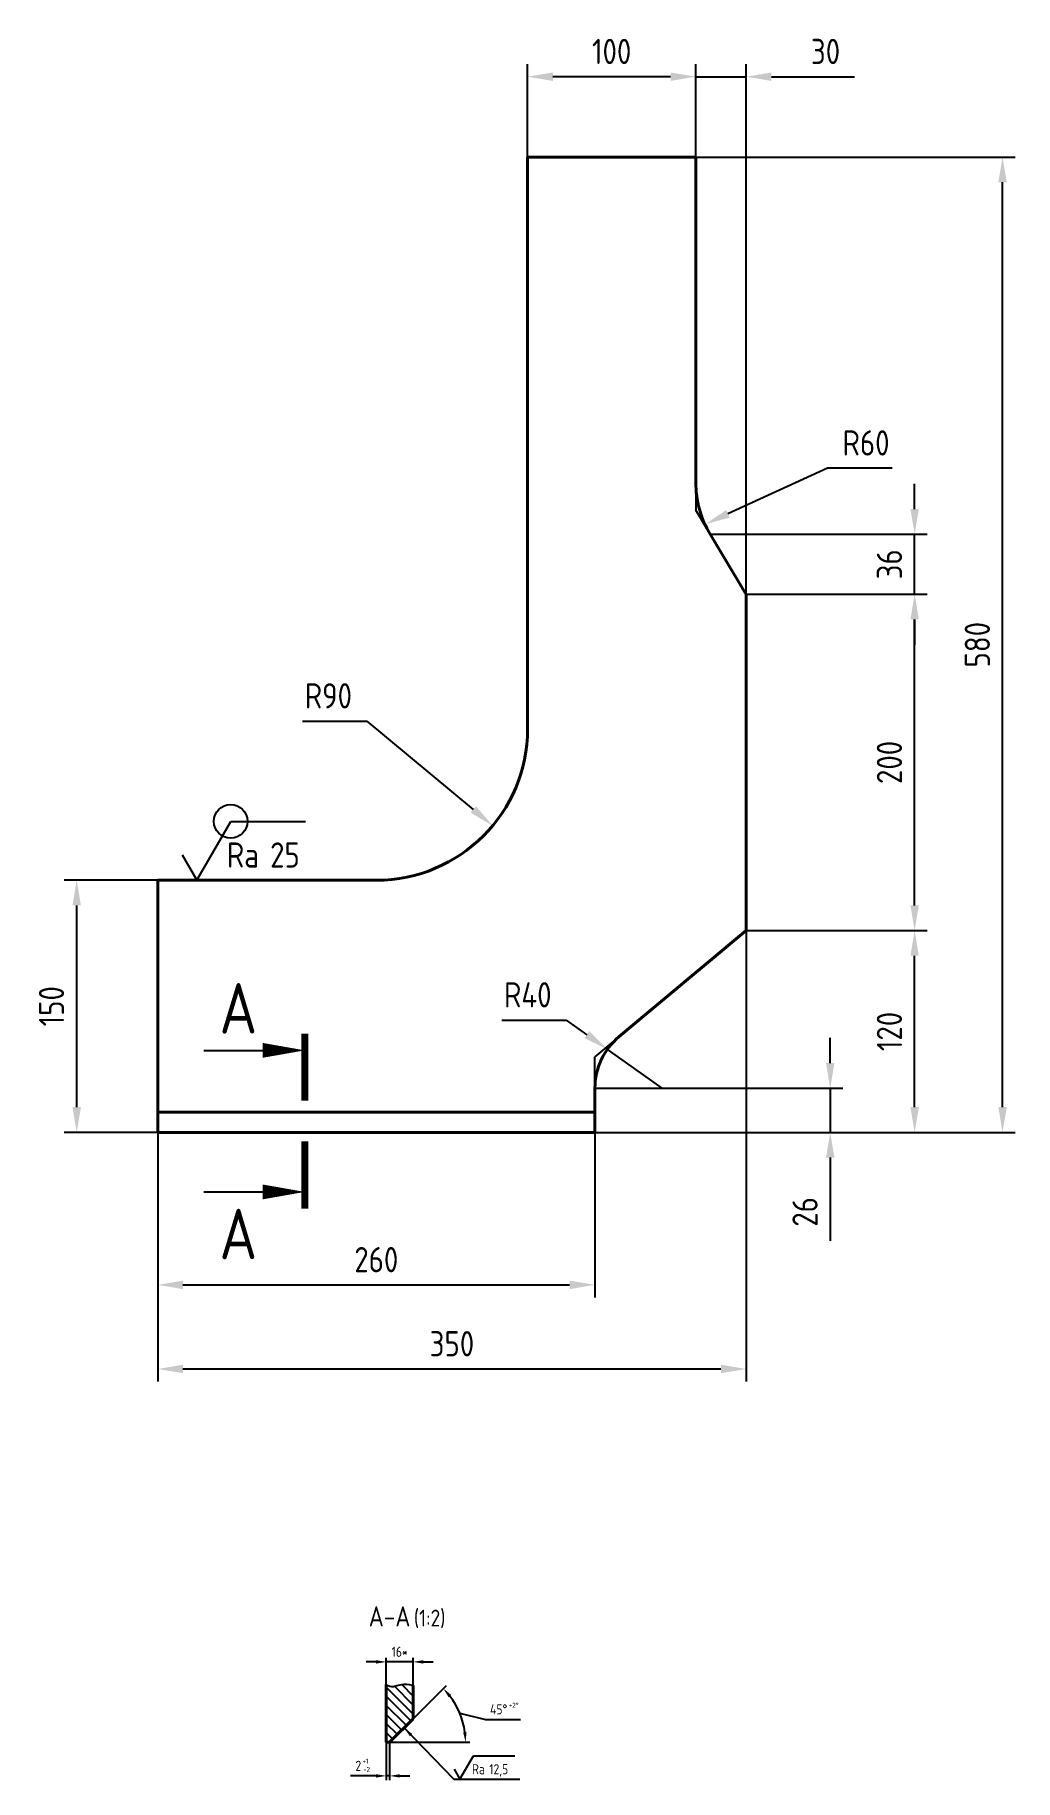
# Model space of a CAD drawing. Header units: millimetres. Extents: x 6603 to 7186, y -756 to 282.
import ezdxf
from ezdxf.enums import TextEntityAlignment as Align

# ---------------------------------------------------------------- set-up
doc = ezdxf.new("R2010")
doc.units = ezdxf.units.MM
doc.header["$LTSCALE"] = 5
for name, color, linetype in [('Bord', 1, 'Continuous'), ('Cont', 6, 'Continuous'), ('DIM', 7, 'Continuous'), ('Hatch', 2, 'Continuous'), ('Text', 3, 'Continuous'), ('Textb', 6, 'Continuous')]:
    doc.layers.add(name, color=color, linetype=linetype)
doc.styles.add('Style1', font='romans.shx', dxfattribs={"width": 0.8})
doc.dimstyles.new('Anqular_2', dxfattribs={"dimscale": 2, "dimtxt": 3, "dimasz": 3, "dimexe": 1.25, "dimexo": 0, "dimgap": 1.5, "dimtad": 2, "dimtoh": 1, "dimtxsty": 'Style1', "dimcen": 2.5, "dimclrt": 3, "dimadec": 0, "dimazin": 0, "dimtfac": 1, "dimtmove": 1, "dimatfit": 3, "dimfxl": 1, "dimarcsym": 0})
doc.dimstyles.new('Copy(2) of LIN5', dxfattribs={"dimscale": 5, "dimtxt": 3, "dimasz": 3, "dimexe": 1.5, "dimexo": 0, "dimgap": 1.5, "dimtad": 1, "dimtoh": 1, "dimdec": 0, "dimzin": 13, "dimdsep": 46, "dimtxsty": 'Style1', "dimcen": 0, "dimclrt": 3, "dimadec": 0, "dimazin": 0, "dimtfac": 1, "dimtdec": 0, "dimtmove": 0, "dimatfit": 3, "dimfxl": 1, "dimtolj": 1, "dimtzin": 13, "dimarcsym": 0})
doc.dimstyles.new('LIN5', dxfattribs={"dimscale": 5, "dimtxt": 3, "dimasz": 3, "dimexe": 1.5, "dimexo": 0, "dimgap": 1.5, "dimtad": 1, "dimdec": 0, "dimzin": 13, "dimdsep": 46, "dimtxsty": 'Style1', "dimcen": 0, "dimclrt": 3, "dimadec": 0, "dimazin": 0, "dimtfac": 1, "dimtdec": 0, "dimtmove": 0, "dimatfit": 3, "dimfxl": 1, "dimtolj": 1, "dimtzin": 13, "dimarcsym": 0})
doc.dimstyles.new('Lin_2', dxfattribs={"dimscale": 2, "dimtxt": 3, "dimasz": 3, "dimexe": 1.25, "dimexo": 0, "dimgap": 1.5, "dimtad": 1, "dimtxsty": 'Style1', "dimcen": 2.5, "dimclrt": 3, "dimadec": 0, "dimazin": 0, "dimtfac": 1, "dimtmove": 0, "dimatfit": 3, "dimfxl": 1, "dimarcsym": 0})

# ---------------------------------------------------------------- blocks, each defined once
blk = doc.blocks.new('*D7')
at = {"layer": 'Defpoints', "color": 0, "transparency": 16777216}
for p in [(6676.4, -370.4), (6936.4, -370.4), (6936.4, -461.1)]:
    blk.add_point(p, dxfattribs=at)
at = {"layer": 'DIM', "color": 0, "lineweight": -2, "transparency": 16777216}
for p, q in [((6676.4, -370.4), (6676.4, -468.6)), ((6936.4, -370.4), (6936.4, -468.6)), ((6691.4, -461.1), (6921.4, -461.1))]:
    blk.add_line(p, q, dxfattribs=at)
at = {"layer": 'DIM', "color": 0, "transparency": 16777216}
for points in [[(6691.4, -458.6), (6691.4, -463.6), (6676.4, -461.1)], [(6921.4, -458.6), (6921.4, -463.6), (6936.4, -461.1)]]:
    blk.add_solid(points, dxfattribs=at)
at = {"layer": 'DIM', "color": 3, "transparency": 16777216, "insert": (6806.4, -446.1), "char_height": 15, "attachment_point": 5, "style": 'Style1'}
blk.add_mtext('\\A1;260', dxfattribs=at)
blk = doc.blocks.new('*D8')
at = {"layer": 'Defpoints', "color": 0, "transparency": 16777216}
for p in [(7026.4, -250.4), (6676.4, -370.4), (7026.4, -511.1)]:
    blk.add_point(p, dxfattribs=at)
at = {"layer": 'DIM', "color": 0, "lineweight": -2, "transparency": 16777216}
for p, q in [((7026.4, -250.4), (7026.4, -518.6)), ((6676.4, -370.4), (6676.4, -518.6)), ((6691.4, -511.1), (7011.4, -511.1))]:
    blk.add_line(p, q, dxfattribs=at)
at = {"layer": 'DIM', "color": 0, "transparency": 16777216}
for points in [[(6691.4, -508.6), (6691.4, -513.6), (6676.4, -511.1)], [(7011.4, -508.6), (7011.4, -513.6), (7026.4, -511.1)]]:
    blk.add_solid(points, dxfattribs=at)
at = {"layer": 'DIM', "color": 3, "transparency": 16777216, "insert": (6851.4, -496.1), "char_height": 15, "attachment_point": 5, "style": 'Style1'}
blk.add_mtext('\\A1;350', dxfattribs=at)
blk = doc.blocks.new('*D9')
at = {"layer": 'Defpoints', "color": 0, "transparency": 16777216}
for p in [(6628.2, -220.4), (6676.4, -220.4), (6676.4, -370.4)]:
    blk.add_point(p, dxfattribs=at)
at = {"layer": 'DIM', "color": 0, "lineweight": -2, "transparency": 16777216}
for p, q in [((6676.4, -220.4), (6620.7, -220.4)), ((6628.2, -355.4), (6628.2, -235.4)), ((6676.4, -370.4), (6620.7, -370.4))]:
    blk.add_line(p, q, dxfattribs=at)
at = {"layer": 'DIM', "color": 0, "transparency": 16777216}
for points in [[(6625.7, -235.4), (6630.7, -235.4), (6628.2, -220.4)], [(6625.7, -355.4), (6630.7, -355.4), (6628.2, -370.4)]]:
    blk.add_solid(points, dxfattribs=at)
at = {"layer": 'DIM', "color": 3, "transparency": 16777216, "insert": (6613.2, -295.4), "char_height": 15, "attachment_point": 5, "rotation": 90, "style": 'Style1'}
blk.add_mtext('\\A1;150', dxfattribs=at)
blk = doc.blocks.new('*D10')
at = {"layer": 'Defpoints', "color": 0, "transparency": 16777216}
for p in [(6936.4, -344.2), (7076.4, -344.2), (6936.4, -370.4)]:
    blk.add_point(p, dxfattribs=at)
at = {"layer": 'DIM', "color": 0, "lineweight": -2, "transparency": 16777216}
for p, q in [((7076.4, -329.2), (7076.4, -314.2)), ((6936.4, -344.2), (7083.9, -344.2)), ((7076.4, -344.2), (7076.4, -370.4)), ((6936.4, -370.4), (7083.9, -370.4)), ((7076.4, -385.4), (7076.4, -434.9))]:
    blk.add_line(p, q, dxfattribs=at)
at = {"layer": 'DIM', "color": 0, "transparency": 16777216}
for points in [[(7073.9, -329.2), (7078.9, -329.2), (7076.4, -344.2)], [(7073.9, -385.4), (7078.9, -385.4), (7076.4, -370.4)]]:
    blk.add_solid(points, dxfattribs=at)
at = {"layer": 'DIM', "color": 3, "transparency": 16777216, "insert": (7061.4, -417.7), "char_height": 15, "attachment_point": 5, "rotation": 90, "style": 'Style1'}
blk.add_mtext('\\A1;26', dxfattribs=at)
blk = doc.blocks.new('*D11')
at = {"layer": 'Defpoints', "color": 0, "transparency": 16777216}
for p in [(7026.4, -250.4), (7126.6, -250.4), (6936.4, -370.4)]:
    blk.add_point(p, dxfattribs=at)
at = {"layer": 'DIM', "color": 0, "lineweight": -2, "transparency": 16777216}
for p, q in [((7026.4, -250.4), (7134.1, -250.4)), ((7126.6, -355.4), (7126.6, -265.4)), ((6936.4, -370.4), (7134.1, -370.4))]:
    blk.add_line(p, q, dxfattribs=at)
at = {"layer": 'DIM', "color": 0, "transparency": 16777216}
for points in [[(7124.1, -265.4), (7129.1, -265.4), (7126.6, -250.4)], [(7124.1, -355.4), (7129.1, -355.4), (7126.6, -370.4)]]:
    blk.add_solid(points, dxfattribs=at)
at = {"layer": 'DIM', "color": 3, "transparency": 16777216, "insert": (7111.6, -310.4), "char_height": 15, "attachment_point": 5, "rotation": 90, "style": 'Style1'}
blk.add_mtext('\\A1;120', dxfattribs=at)
blk = doc.blocks.new('*D12')
at = {"layer": 'Defpoints', "color": 0, "transparency": 16777216}
for p in [(7026.4, -50.4), (7126.6, -50.4), (7026.4, -250.4)]:
    blk.add_point(p, dxfattribs=at)
at = {"layer": 'DIM', "color": 0, "lineweight": -2, "transparency": 16777216}
for p, q in [((7026.4, -50.4), (7134.1, -50.4)), ((7126.6, -235.4), (7126.6, -65.4)), ((7026.4, -250.4), (7134.1, -250.4))]:
    blk.add_line(p, q, dxfattribs=at)
at = {"layer": 'DIM', "color": 0, "transparency": 16777216}
for points in [[(7124.1, -65.4), (7129.1, -65.4), (7126.6, -50.4)], [(7124.1, -235.4), (7129.1, -235.4), (7126.6, -250.4)]]:
    blk.add_solid(points, dxfattribs=at)
at = {"layer": 'DIM', "color": 3, "transparency": 16777216, "insert": (7111.6, -150.4), "char_height": 15, "attachment_point": 5, "rotation": 90, "style": 'Style1'}
blk.add_mtext('\\A1;200', dxfattribs=at)
blk = doc.blocks.new('*D13')
at = {"layer": 'Defpoints', "color": 0, "transparency": 16777216}
for p in [(6996.4, 209.6), (7178.9, 209.6), (6936.4, -370.4)]:
    blk.add_point(p, dxfattribs=at)
at = {"layer": 'DIM', "color": 0, "lineweight": -2, "transparency": 16777216}
for p, q in [((6996.4, 209.6), (7186.4, 209.6)), ((7178.9, -355.4), (7178.9, 194.6)), ((6936.4, -370.4), (7186.4, -370.4))]:
    blk.add_line(p, q, dxfattribs=at)
at = {"layer": 'DIM', "color": 0, "transparency": 16777216}
for points in [[(7176.4, 194.6), (7181.4, 194.6), (7178.9, 209.6)], [(7176.4, -355.4), (7181.4, -355.4), (7178.9, -370.4)]]:
    blk.add_solid(points, dxfattribs=at)
at = {"layer": 'DIM', "color": 3, "transparency": 16777216, "insert": (7163.9, -80.4), "char_height": 15, "attachment_point": 5, "rotation": 90, "style": 'Style1'}
blk.add_mtext('\\A1;580', dxfattribs=at)
blk = doc.blocks.new('*D14')
at = {"layer": 'Defpoints', "color": 0, "transparency": 16777216}
for p in [(6896.4, 257.4), (6896.4, 209.6), (6996.4, 209.6)]:
    blk.add_point(p, dxfattribs=at)
at = {"layer": 'DIM', "color": 0, "lineweight": -2, "transparency": 16777216}
for p, q in [((6896.4, 209.6), (6896.4, 264.9)), ((6996.4, 209.6), (6996.4, 264.9)), ((6981.4, 257.4), (6911.4, 257.4))]:
    blk.add_line(p, q, dxfattribs=at)
at = {"layer": 'DIM', "color": 0, "transparency": 16777216}
for points in [[(6911.4, 259.9), (6911.4, 254.9), (6896.4, 257.4)], [(6981.4, 259.9), (6981.4, 254.9), (6996.4, 257.4)]]:
    blk.add_solid(points, dxfattribs=at)
at = {"layer": 'DIM', "color": 3, "transparency": 16777216, "insert": (6946.4, 272.4), "char_height": 15, "attachment_point": 5, "style": 'Style1'}
blk.add_mtext('\\A1;100', dxfattribs=at)
blk = doc.blocks.new('*D15')
at = {"layer": 'Defpoints', "color": 0, "transparency": 16777216}
for p in [(7026.4, 257.4), (6996.4, 209.6), (7026.4, -50.4)]:
    blk.add_point(p, dxfattribs=at)
at = {"layer": 'DIM', "color": 0, "lineweight": -2, "transparency": 16777216}
for p, q in [((6996.4, 209.6), (6996.4, 264.9)), ((7026.4, -50.4), (7026.4, 264.9)), ((6981.4, 257.4), (6966.4, 257.4)), ((6996.4, 257.4), (7026.4, 257.4)), ((7041.4, 257.4), (7090.9, 257.4))]:
    blk.add_line(p, q, dxfattribs=at)
at = {"layer": 'DIM', "color": 0, "transparency": 16777216}
for points in [[(6981.4, 259.9), (6981.4, 254.9), (6996.4, 257.4)], [(7041.4, 259.9), (7041.4, 254.9), (7026.4, 257.4)]]:
    blk.add_solid(points, dxfattribs=at)
at = {"layer": 'DIM', "color": 3, "transparency": 16777216, "insert": (7073.6, 272.4), "char_height": 15, "attachment_point": 5, "style": 'Style1'}
blk.add_mtext('\\A1;30', dxfattribs=at)
blk = doc.blocks.new('*D16')
at = {"layer": 'Defpoints', "color": 0, "transparency": 16777216}
for p in [(7005, -14.7), (7126.6, -14.7), (7026.4, -50.4)]:
    blk.add_point(p, dxfattribs=at)
at = {"layer": 'DIM', "color": 0, "lineweight": -2, "transparency": 16777216}
for p, q in [((7126.6, 0.3), (7126.6, 15.3)), ((7005, -14.7), (7134.1, -14.7)), ((7126.6, -50.4), (7126.6, -14.7)), ((7026.4, -50.4), (7134.1, -50.4)), ((7126.6, -65.4), (7126.6, -80.4))]:
    blk.add_line(p, q, dxfattribs=at)
at = {"layer": 'DIM', "color": 0, "transparency": 16777216}
for points in [[(7124.1, 0.3), (7129.1, 0.3), (7126.6, -14.7)], [(7124.1, -65.4), (7129.1, -65.4), (7126.6, -50.4)]]:
    blk.add_solid(points, dxfattribs=at)
at = {"layer": 'DIM', "color": 3, "transparency": 16777216, "insert": (7111.6, -32.6), "char_height": 15, "attachment_point": 5, "rotation": 90, "style": 'Style1'}
blk.add_mtext('\\A1;36', dxfattribs=at)
blk = doc.blocks.new('*D17')
at = {"layer": 'Defpoints', "color": 0, "transparency": 16777216}
for p in [(7056.4, 16.2), (7001.9, -8.8)]:
    blk.add_point(p, dxfattribs=at)
at = {"layer": 'DIM', "color": 0, "lineweight": -2, "transparency": 16777216}
for p, q in [((7074.8, 24.6), (7015.5, -2.5)), ((7113.2, 24.6), (7074.8, 24.6))]:
    blk.add_line(p, q, dxfattribs=at)
at = {"layer": 'DIM', "color": 0, "transparency": 16777216}
blk.add_solid([(7014.5, -0.3), (7016.5, -4.8), (7001.9, -8.8)], dxfattribs=at)
at = {"layer": 'DIM', "color": 3, "transparency": 16777216, "insert": (7097.7, 39.6), "char_height": 15, "attachment_point": 5, "style": 'Style1'}
blk.add_mtext('\\A1;R60', dxfattribs=at)
blk = doc.blocks.new('*D18')
at = {"layer": 'Defpoints', "color": 0, "transparency": 16777216}
for p in [(6943.8, -321), (6976.4, -344.2)]:
    blk.add_point(p, dxfattribs=at)
at = {"layer": 'DIM', "color": 0, "lineweight": -2, "transparency": 16777216}
for p, q in [((6881, -303.6), (6919.4, -303.6)), ((6919.4, -303.6), (6931.6, -312.3)), ((6976.4, -344.2), (6943.8, -321))]:
    blk.add_line(p, q, dxfattribs=at)
at = {"layer": 'DIM', "color": 0, "transparency": 16777216}
blk.add_solid([(6933.1, -310.2), (6930.2, -314.3), (6943.8, -321)], dxfattribs=at)
at = {"layer": 'DIM', "color": 3, "transparency": 16777216, "insert": (6896.5, -288.6), "char_height": 15, "attachment_point": 5, "style": 'Style1'}
blk.add_mtext('\\A1;R40', dxfattribs=at)
blk = doc.blocks.new('A$C6CF913E7')
at = {"layer": 'Text'}
blk.add_circle((0, 0), 2, dxfattribs=at)
blk = doc.blocks.new('sherISO_07')
at = {"layer": 'Text'}
blk.add_line((4.04, 7), (12.93, 7), dxfattribs=at)
blk.add_lwpolyline([(-1.73, 3), (0, 0), (4.04, 7)], dxfattribs=at)
blk.add_blockref('A$C6CF913E7', (4.04, 7))
at = {"layer": 'Text', "style": 'Style1', "width": 0.8}
blk.add_text('Ra', height=3, dxfattribs=at).set_placement((3.58, 1.5))
blk.add_attdef('25', (8.73, 1.5), '', height=3, dxfattribs=at)
blk = doc.blocks.new('*D21')
at = {"layer": 'Defpoints', "color": 0, "transparency": 16777216}
for p in [(6806.4, -130.4), (6875.6, -188)]:
    blk.add_point(p, dxfattribs=at)
at = {"layer": 'DIM', "color": 0, "lineweight": -2, "transparency": 16777216}
for p, q in [((6762.5, -125.8), (6800.8, -125.8)), ((6800.8, -125.8), (6864.1, -178.4))]:
    blk.add_line(p, q, dxfattribs=at)
at = {"layer": 'DIM', "color": 0, "transparency": 16777216}
blk.add_solid([(6865.7, -176.5), (6862.5, -180.3), (6875.6, -188)], dxfattribs=at)
at = {"layer": 'DIM', "color": 3, "transparency": 16777216, "insert": (6777.9, -110.8), "char_height": 15, "attachment_point": 5, "style": 'Style1'}
blk.add_mtext('\\A1;R90', dxfattribs=at)
blk = doc.blocks.new('*D24')
at = {"layer": 'Defpoints', "color": 0, "transparency": 16777216}
for p in [(6812.3, -685.3), (6812.3, -700), (6828.3, -699.4)]:
    blk.add_point(p, dxfattribs=at)
at = {"layer": 'DIM', "color": 0, "lineweight": -2, "transparency": 16777216}
for p, q in [((6812.3, -700), (6812.3, -682.8)), ((6828.3, -699.4), (6828.3, -682.8)), ((6806.3, -685.3), (6800.3, -685.3)), ((6828.3, -685.3), (6812.3, -685.3)), ((6834.3, -685.3), (6840.3, -685.3))]:
    blk.add_line(p, q, dxfattribs=at)
at = {"layer": 'DIM', "color": 0, "transparency": 16777216}
for points in [[(6806.3, -684.3), (6806.3, -686.3), (6812.3, -685.3)], [(6834.3, -684.3), (6834.3, -686.3), (6828.3, -685.3)]]:
    blk.add_solid(points, dxfattribs=at)
at = {"layer": 'DIM', "color": 3, "transparency": 16777216, "insert": (6820.3, -679.3), "char_height": 6, "attachment_point": 5, "style": 'Style1'}
blk.add_mtext('16*', dxfattribs=at)
blk = doc.blocks.new('*D25')
at = {"layer": 'Defpoints', "color": 0, "transparency": 16777216}
for p in [(6812.3, -733.1), (6814.3, -733.1), (6812.3, -753.1)]:
    blk.add_point(p, dxfattribs=at)
at = {"layer": 'DIM', "color": 0, "lineweight": -2, "transparency": 16777216}
for p, q in [((6812.3, -733.1), (6812.3, -755.6)), ((6814.3, -733.1), (6814.3, -755.6)), ((6806.3, -753.1), (6791.1, -753.1)), ((6814.3, -753.1), (6812.3, -753.1)), ((6820.3, -753.1), (6826.3, -753.1))]:
    blk.add_line(p, q, dxfattribs=at)
at = {"layer": 'DIM', "color": 0, "transparency": 16777216}
for points in [[(6806.3, -752.1), (6806.3, -754.1), (6812.3, -753.1)], [(6820.3, -752.1), (6820.3, -754.1), (6814.3, -753.1)]]:
    blk.add_solid(points, dxfattribs=at)
at = {"layer": 'DIM', "color": 3, "transparency": 16777216, "insert": (6795.7, -747.1), "char_height": 6, "attachment_point": 5, "style": 'Style1'}
blk.add_mtext('2', dxfattribs=at)
blk = doc.blocks.new('*D26')
at = {"layer": 'Defpoints', "color": 0, "transparency": 16777216}
for p in [(6853.5, -710.5), (6812.3, -733.1), (6814.3, -733.1), (6814.3, -733.1), (6820.2, -727.3)]:
    blk.add_point(p, dxfattribs=at)
at = {"layer": 'DIM', "color": 0, "lineweight": -2, "transparency": 16777216}
for p, q in [((6820.2, -727.3), (6848.1, -699.4)), ((6856.1, -715.8), (6871.4, -719.5)), ((6871.4, -719.5), (6884, -719.5)), ((6814.3, -733.1), (6862, -733.1))]:
    blk.add_line(p, q, dxfattribs=at)
blk.add_arc((6814.3, -733.1), 45.2, 7.612, 37.388, dxfattribs=at)
at = {"layer": 'DIM', "color": 0, "transparency": 16777216}
for points in [[(6849.5, -706.4), (6851, -705), (6846.3, -701.2)], [(6860.1, -727.1), (6858.1, -727.2), (6859.5, -733.1)]]:
    blk.add_solid(points, dxfattribs=at)
at = {"layer": 'DIM', "color": 3, "transparency": 16777216, "insert": (6879.2, -713.5), "char_height": 6, "attachment_point": 5, "style": 'Style1'}
blk.add_mtext('45°', dxfattribs=at)
blk = doc.blocks.new('ZNAK02')
at = {"layer": 'Textb', "style": 'Style1', "width": 0.8}
blk.add_attdef('А-А', text='', height=6, dxfattribs=at).set_placement((13.92, -0.06), align=Align.RIGHT)
blk.add_attdef('SC(1)', (14.94, -0.06), '', height=5, dxfattribs=at)
blk = doc.blocks.new('razrez02')
at = {"layer": 'Text', "const_width": 0.8}
blk.add_lwpolyline([(0, 6), (0, -2)], dxfattribs=at)
at = {"layer": 'Text'}
blk.add_lwpolyline([(-12, 0), (-5, 0)], dxfattribs=at)
blk.add_lwpolyline([(0, 0, 0, 1.76, 0), (-5, 0, 1.76, 1.76, 0)], format="xyseb", dxfattribs=at)
at = {"layer": 'Textb', "style": 'Style1', "width": 0.8}
blk.add_attdef('А', (-10.16, -8), '', height=6, dxfattribs=at)
blk = doc.blocks.new('sherISO_01')
at = {"layer": 'Text'}
blk.add_line((4.04, 7), (16.36, 7), dxfattribs=at)
blk.add_lwpolyline([(-1.73, 3), (0, 0), (4.04, 7)], dxfattribs=at)
at = {"layer": 'Text', "style": 'Style1', "width": 0.8}
blk.add_text('Ra', height=3, dxfattribs=at).set_placement((3.58, 1.5))
blk.add_attdef('12,5', (8.73, 1.5), '', height=3, dxfattribs=at)

msp = doc.modelspace()

# ---------------------------------------------------------------- hatches: boundary and pattern name
at = {"layer": 'Hatch'}
h = msp.add_hatch(dxfattribs=at)
h.set_pattern_fill('ANSI31', color=256, scale=1.2, angle=90, style=0)
h.set_pattern_definition([(135, (-19.7486, 0), (-2.6940768, -2.6940768), [])])
edge = h.paths.add_edge_path()
edge.add_spline(control_points=[(6828.346, -699.401), (6822.222, -697.916), (6818.093, -699.976), (6815.658, -700.195), (6813.801, -700.071), (6812.346, -698.765)], knot_values=[12.56725344, 12.56725344, 12.56725344, 12.56725344, 15.08620184, 16.30301935, 20.69418742, 20.69418742, 20.69418742, 20.69418742], degree=3, periodic=0)
edge.add_line((6812.346, -698.765), (6812.346, -733.139))
edge.add_line((6812.346, -733.139), (6814.346, -733.139))
edge.add_line((6814.346, -733.139), (6828.346, -719.139))
edge.add_line((6828.346, -719.139), (6828.346, -699.401))

# ---------------------------------------------------------------- linework, layer by layer
at = {"layer": 'Bord'}
msp.add_open_spline([(6828.346, -699.401), (6822.222, -697.916), (6818.093, -699.976), (6815.658, -700.195), (6813.801, -700.071), (6812.346, -698.765)], degree=3, knots=[12.56725344, 12.56725344, 12.56725344, 12.56725344, 15.08620184, 16.30301935, 20.69418742, 20.69418742, 20.69418742, 20.69418742], dxfattribs=at)
at = {"layer": 'Cont', "lineweight": 40}
for p, q in [((6996.428, 209.559), (6896.428, 209.559)), ((6896.428, 209.559), (6896.428, -130.441)), ((6996.428, 16.178), (6996.428, 209.559)), ((7026.428, -50.441), (7004.978, -14.692)), ((7026.428, -250.441), (7026.428, -50.441)), ((6676.428, -220.441), (6806.428, -220.441)), ((6676.428, -220.441), (6676.428, -370.441)), ((7026.428, -250.441), (6950.82, -313.447)), ((6936.428, -344.176), (6936.428, -370.441)), ((6676.428, -358.441), (6936.428, -358.441)), ((6676.428, -370.441), (6936.428, -370.441)), ((6812.346, -733.139), (6812.346, -698.765)), ((6828.346, -719.139), (6828.346, -699.401)), ((6814.346, -733.139), (6828.346, -719.139)), ((6812.346, -733.139), (6814.346, -733.139))]:
    msp.add_line(p, q, dxfattribs=at)
for centre, radius, start, end in [((7056.428, 16.178), 60, 180, 210.963757), ((6806.428, -130.441), 90, 270, 0), ((6976.428, -344.176), 40, 129.805571, 180)]:
    msp.add_arc(centre, radius, start, end, dxfattribs=at)
at = {"layer": 'DIM'}
for p, q in [((6996.428, 16.178), (6996.428, -0.441)), ((7004.978, -14.692), (6996.428, -0.441)), ((6950.82, -313.447), (6936.428, -325.441)), ((6936.428, -344.176), (6936.428, -325.441)), ((6883.982, -719.547), (6892.16, -719.547))]:
    msp.add_line(p, q, dxfattribs=at)

# ---------------------------------------------------------------- block references
for name, p, xscale, yscale, zscale, values in [('sherISO_07', (6699.602, -220.441), 5, 5, 5, {'25': '25'}), ('razrez02', (6763.886, -405.814), 5, 5, 5, {'А': 'А'}), ('sherISO_01', (6856.146, -755.113), 2, 2, 2, {'12,5': '12,5'})]:
    msp.add_blockref(name, p, dxfattribs=dict(at, xscale=xscale, yscale=yscale, zscale=zscale)).add_auto_attribs(values)
ref = msp.add_blockref('razrez02', (6763.886, -321.631), dxfattribs=dict(at, xscale=-5, yscale=5, zscale=5, rotation=180))
ref.add_attrib('А', 'А', (6713.086, -311.631), dxfattribs={"layer": 'Textb', "height": 30, "style": 'Style1', "width": 0.8})
at = {"layer": 'DIM', "xscale": 2, "yscale": 2}
msp.add_blockref('ZNAK02', (6798.849, -664.118), dxfattribs=at).add_auto_attribs({'А-А': 'А-А', 'SC(1)': '(1:2)'})

# ---------------------------------------------------------------- texts
at = {"layer": 'Text', "style": 'Style1', "width": 0.8}
for s, p in [('+2%%d', (6885.228, -712.54)), ('+1', (6798.152, -745.863)), ('-2', (6798.56, -750.765))]:
    msp.add_text(s, height=3, dxfattribs=at).set_placement(p)

# ---------------------------------------------------------------- dimensions: what is measured, and where the dimension line sits
at = {"layer": 'DIM'}
for base, p1, p2, picture, middle in [((6896.428, 257.405), (6996.428, 209.559), (6896.428, 209.559), '*D14', (6946.428, 272.405)), ((7026.428, 257.405), (6996.428, 209.559), (7026.428, -50.441), '*D15', (7073.642, 272.405)), ((7026.428, -511.064), (6676.428, -370.441), (7026.428, -250.441), '*D8', (6851.428, -496.064)), ((6936.428, -461.064), (6676.428, -370.441), (6936.428, -370.441), '*D7', (6806.428, -446.064))]:
    dim = msp.add_linear_dim(base=base, p1=p1, p2=p2, dimstyle='LIN5', dxfattribs=at)
    dim.commit()
    dim.dimension.update_dxf_attribs({"geometry": picture, "text_midpoint": middle})
for base, p1, p2, picture, middle in [((7178.856, 209.559), (6936.428, -370.441), (6996.428, 209.559), '*D13', (7163.856, -80.441)), ((7126.59, -50.441), (7026.428, -250.441), (7026.428, -50.441), '*D12', (7111.59, -150.441)), ((6628.174, -220.441), (6676.428, -370.441), (6676.428, -220.441), '*D9', (6613.174, -295.441)), ((7126.59, -250.441), (6936.428, -370.441), (7026.428, -250.441), '*D11', (7111.59, -310.441))]:
    dim = msp.add_linear_dim(base=base, p1=p1, p2=p2, angle=90, dimstyle='LIN5', dxfattribs=at)
    dim.commit()
    dim.dimension.update_dxf_attribs({"geometry": picture, "text_midpoint": middle})
for center, mpoint, picture, middle in [((7056.428, 16.178), (7001.857, -8.762), '*D17', (7074.814, 24.581)), ((6806.428, -130.441), (6875.609, -188.008), '*D21', (6800.839, -125.791))]:
    dim = msp.add_radius_dim(center=center, mpoint=mpoint, dimstyle='Copy(2) of LIN5', override={"dimtmove": 1}, dxfattribs=at)
    dim.commit()
    dim.dimension.update_dxf_attribs({"geometry": picture, "text_midpoint": middle, "dimtype": 164})
for base, p1, p2, picture, middle in [((7126.59, -14.692), (7026.428, -50.441), (7004.978, -14.692), '*D16', (7126.59, -32.566)), ((7076.439, -344.176), (6936.428, -370.441), (6936.428, -344.176), '*D10', (7076.439, -417.655))]:
    dim = msp.add_linear_dim(base=base, p1=p1, p2=p2, angle=90, dimstyle='LIN5', dxfattribs=at)
    dim.commit()
    dim.dimension.update_dxf_attribs({"geometry": picture, "text_midpoint": middle, "dimtype": 160})
dim = msp.add_radius_dim(center=(6976.428, -344.176), mpoint=(6943.839, -320.982), dimstyle='Copy(2) of LIN5', dxfattribs=at)
dim.commit()
dim.dimension.update_dxf_attribs({"geometry": '*D18', "text_midpoint": (6896.469, -288.586)})
dim = msp.add_linear_dim(base=(6812.346, -685.331), p1=(6828.346, -699.401), p2=(6812.346, -699.974), text='<>*', dimstyle='Lin_2', dxfattribs=at)
dim.commit()
dim.dimension.update_dxf_attribs({"geometry": '*D24', "text_midpoint": (6820.346, -685.331), "dimtype": 160})
dim = msp.add_angular_dim_2l(base=(6853.486, -710.541), line1=((6814.346, -733.139), (6820.164, -727.321)), line2=((6812.346, -733.139), (6814.346, -733.139)), text='45°', dimstyle='Anqular_2', dxfattribs=at)
dim.commit()
dim.dimension.update_dxf_attribs({"geometry": '*D26', "text_midpoint": (6879.182, -713.547), "dimtype": 162})
dim = msp.add_linear_dim(base=(6812.346, -753.097), p1=(6814.346, -733.139), p2=(6812.346, -733.139), text='2', dimstyle='Lin_2', dxfattribs=at)
dim.commit()
dim.dimension.update_dxf_attribs({"geometry": '*D25', "text_midpoint": (6795.746, -747.097)})

# ---------------------------------------------------------------- leaders
msp.add_leader([(6822.933, -724.552), (6852.463, -755.113), (6891.825, -755.113)], dimstyle='Lin_2', override={"dimgap": 1.5, "dimtad": 0}, dxfattribs=at)

doc.saveas('drawing.dxf')
